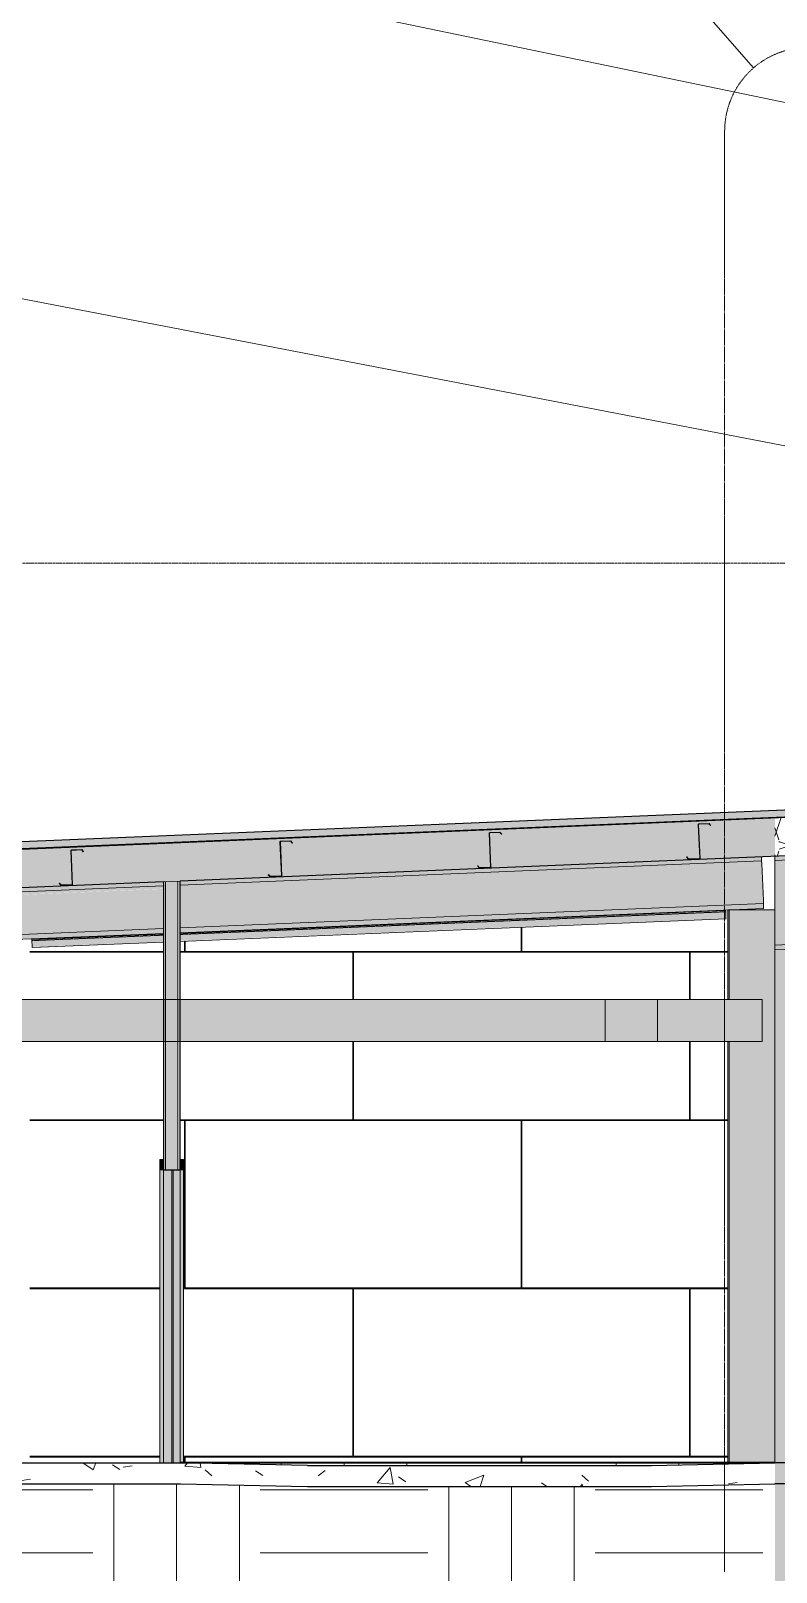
# Model space of a CAD drawing. Header units: inches. Extents: x 21380 to 98133, y -290 to 853.
# Drawn here: x 22559.4 to 22773, y -31.4 to 410.6 of the extents above; entities that cross this region are included whole.
import ezdxf

# ---------------------------------------------------------------- set-up
doc = ezdxf.new("R2010")
doc.units = ezdxf.units.IN
doc.header["$MEASUREMENT"] = 0
for name, pattern in [('Dash Dot 3_16_', [0.3125, 0.1875, -0.0625, 0, -0.0625]), ('Grid Line 1_2_', [0.875, 0.5, -0.125, 0.125, -0.125]), ('Hidden 1_8_', [0.1875, 0.125, -0.0625])]:
    doc.linetypes.add(name, pattern=pattern)
for name, color, linetype, lineweight in [('A-ANNO-IDEN', 131, 'Continuous', 9), ('A-ANNO-SYMB', 150, 'Continuous', 9), ('A-CLNG', 13, 'Continuous', 9), ('A-CLNG-PATT', 13, 'Continuous', 25), ('A-DOOR', 31, 'Continuous', 9), ('A-DOOR-FRAM', 31, 'Continuous', 9), ('A-FLOR', 192, 'Continuous', 9), ('A-FLOR-LEVL', 51, 'Continuous', 9), ('A-FLOR-PATT', 8, 'Continuous', 25), ('A-ROOF', 132, 'Continuous', 9), ('A-WALL', 113, 'Continuous', 9), ('A-WALL-PATT', 111, 'Continuous', 25), ('C-TOPO', 7, 'Continuous', 9), ('I-WALL', 2, 'Continuous', 9), ('M-HVAC-DUCT', 70, 'Continuous', 9), ('S-BEAM', 12, 'Continuous', 9), ('S-COLS', 52, 'Continuous', 9)]:
    doc.layers.add(name, color=color, linetype=linetype, lineweight=lineweight)
pattern_1 = [(50, (22097.104, 100.19), (55.0854, -4.81984), [5.76, -63.36]), (355, (22097.104, 100.19), (-10.6557, 57.7685), [4.608, -50.688]), (100.451, (22101.695, 99.787), (44.4295, 52.94866), [4.895, -53.848]), (46.184, (22097.104, 115.55), (81.9644, -12.7121), [8.64, -95.04]), (96.636, (22103.935, 114.49), (71.7815, 74.8124), [7.343, -80.772]), (351.184, (22097.1, 115.55), (71.782, 74.8124), [6.912, -76.032]), (21, (22104.784, 111.71), (45.84207, -30.92146), [5.76, -63.36]), (326, (22104.784, 111.71), (18.6871, 55.6915), [4.608, -50.688]), (71.451, (22108.605, 109.13), (64.5289, 24.7701), [4.895, -53.848]), (37.5, (22097.104, 100.189), (0.93389, 25.56682), [2.534, -47.539, 2.534, -48.922, -50.88]), (37.5, (22097.104, 100.189), (0.93389, 25.56682), [-101.53, 2.534, -48.346]), (7.5, (22097.104, 100.19), (20.20404, 30.2913), [2.534, -26.803, 2.534, -46.387, -19.392]), (7.5, (22097.104, 100.19), (20.20404, 30.2913), [-78.259, 2.534, -16.858]), (327.5, (22079.978, 100.19), (40.99778, -1.7324), [2.534, -16.666, 2.534, -57.37, -79.488]), (327.5, (22079.978, 100.19), (40.99778, -1.7324), [-79.104, 2.534, -76.954]), (317.5, (22072.298, 100.19), (44.78888, 7.68784), [2.534, -22.426, 2.534, -37.248, -56.448]), (317.5, (22072.298, 100.19), (44.78888, 7.68784), [-64.742, 2.534, -53.914])]
pattern_2 = [(0, (22097.104, 100.19), (48, 48), [48, -48]), (0, (22097.104, 118.19), (48, 48), [48, -48]), (0, (22097.104, 136.19), (48, 48), [48, -48]), (90, (22103.104, 142.19), (-48, 48), [48, -48]), (90, (22121.104, 142.19), (-48, 48), [48, -48]), (90, (22139.104, 142.19), (-48, 48), [48, -48])]
pattern_3 = [(45, (22097.104, 100.19), (-19.007, 19.007), []), (45, (22097.104, 128.99), (-19.007, 19.007), [])]
pattern_4 = [(161.57, (22098.064, 101.149), (-7.680224, -0.00098), [0, -54.643, 6.067, 0]), (18.43, (22096.144, 101.149), (-7.680224, 0.00098), [0, -54.643, 6.067, 0]), (108.43, (22098.064, 101.149), (3.838295, -19.201365), [18.211, -42.499]), (71.57, (22096.144, 101.149), (3.838295, 19.201365), [18.211, -42.499])]

# ---------------------------------------------------------------- blocks, each defined once
blk = doc.blocks.new('Struct_Xcel_Sports Complex_rvt-1-Building Section - East_West looking North')
at = {"layer": 'A-FLOR-PATT', "lineweight": 9}
h = blk.add_hatch(dxfattribs=at)
h.set_pattern_fill('FP_8', style=0, pattern_type=2)
h.set_pattern_definition(pattern_1)
h.paths.add_polyline_path([(22638.66, -6.76), (22737.3, -6.76), (22772.64, -6), (22772.64, -0.02), (22737.3, -0.76), (22638.66, -0.76), (22602.28, 0), (22066.14, 0), (22066.14, -6), (22602.28, -6)], flags=0)
h = blk.add_hatch(dxfattribs=at)
h.set_pattern_fill('FP_8', style=0, pattern_type=2)
h.set_pattern_definition(pattern_1)
h.paths.add_polyline_path([(22772.64, -6), (26273.39, -6), (26273.39, 0), (22772.64, 0), (22772.64, -1.69)], flags=0)
at = {"layer": 'A-FLOR', "color": 250, "lineweight": 25}
for p, q in [((22066.14, 0), (22602.28, 0)), ((22638.66, -0.76), (22602.28, 0)), ((22638.66, -0.76), (22737.3, -0.76)), ((22737.3, -0.76), (22772.64, -0.02)), ((26273.39, 0), (22772.64, 0)), ((22066.14, -6), (22602.28, -6)), ((22602.28, -6), (22638.66, -6.76)), ((22638.66, -6.76), (22737.3, -6.76)), ((22737.3, -6.76), (22772.64, -6.02)), ((26273.39, -6), (22772.64, -6))]:
    blk.add_line(p, q, dxfattribs=at)
at = {"layer": 'A-FLOR', "color": 7}
blk.add_line((22772.64, -6.02), (22772.64, -6), dxfattribs=at)
blk = doc.blocks.new('W-Wide Flange - 2_-3_ deep-1401636-Building Section - East_West looking North')
at = {"layer": 'S-BEAM'}
for points in [[(22772.64, 172.76), (22780.64, 173.1), (22780.64, 174.2), (22772.64, 173.87)], [(22772.64, 171.87), (22780.64, 172.26), (22780.64, 173.1), (22772.64, 172.74), (22772.64, 172.07)], [(22772.64, 149.35), (22780.64, 149.69), (22780.64, 172.2), (22772.64, 171.87), (22772.64, 149.48)], [(22772.64, 148.46), (22780.64, 148.86), (22780.64, 149.69), (22772.64, 149.34), (22772.64, 148.48)], [(22772.64, 147.1), (22780.64, 147.43), (22780.64, 148.79), (22772.64, 148.46)]]:
    blk.add_hatch(color=256, dxfattribs=at).paths.add_polyline_path(points, flags=0)
for p, q in [((22772.64, 173.87), (22772.64, 172.76)), ((22772.64, 172.76), (22780.64, 173.1)), ((22772.64, 171.87), (22772.64, 149.35)), ((22772.64, 148.46), (22780.64, 148.79)), ((22772.64, 148.46), (22772.64, 147.1)), ((22772.64, 147.1), (22780.64, 147.43))]:
    blk.add_line(p, q, dxfattribs=at)
at = {"layer": 'S-BEAM', "flags": 128}
for points in [[(22772.64, 172.76), (22772.64, 172.74), (22772.64, 172.67), (22772.64, 172.57), (22772.64, 172.43), (22772.64, 172.26), (22772.64, 172.07), (22772.64, 171.87)], [(22772.64, 149.35), (22772.64, 149.15), (22772.64, 148.97), (22772.64, 148.8), (22772.64, 148.66), (22772.64, 148.55), (22772.64, 148.48), (22772.64, 148.46)]]:
    blk.add_lwpolyline(points, dxfattribs=at)
blk = doc.blocks.new('Single-Flush - 36_ x 84_-1318930-Building Section - East_West looking North')
at = {"layer": 'A-DOOR', "lineweight": 13}
blk.add_hatch(color=256, dxfattribs=at).paths.add_polyline_path([(22600.15, 0), (22602.15, 0), (22602.15, 84), (22600.15, 84), (22600.15, 76.43)], flags=0)
at = {"layer": 'A-DOOR-FRAM', "lineweight": 13}
for points in [[(22597.4, 84), (22597.4, 87), (22596.4, 87), (22596.4, 84)], [(22597.4, 0), (22597.4, 84), (22596.4, 84), (22596.4, 0)], [(22602.15, 84), (22603.15, 84), (22603.15, 87), (22602.15, 87)], [(22602.28, 0), (22603.15, 0), (22603.15, 84), (22602.15, 84), (22602.15, 0)]]:
    blk.add_hatch(color=256, dxfattribs=at).paths.add_polyline_path(points, flags=0)
at = {"layer": 'A-DOOR', "lineweight": 13}
for p, q in [((22600.15, 0), (22600.15, 84)), ((22600.15, 84), (22602.15, 84)), ((22602.15, 84), (22602.15, 0)), ((22600.15, 0), (22602.15, 0))]:
    blk.add_line(p, q, dxfattribs=at)
at = {"layer": 'A-DOOR-FRAM', "lineweight": 13}
for p, q in [((22596.4, 84), (22596.4, 87)), ((22596.4, 87), (22597.4, 87)), ((22596.4, 84), (22597.4, 84)), ((22597.4, 87), (22597.4, 84)), ((22602.15, 87), (22602.15, 84)), ((22603.15, 87), (22602.15, 87)), ((22603.15, 84), (22602.15, 84)), ((22603.15, 84), (22603.15, 87))]:
    blk.add_line(p, q, dxfattribs=at)
at = {"layer": 'A-DOOR-FRAM'}
for p, q in [((22596.4, 0), (22596.4, 84)), ((22597.4, 84), (22597.4, 0)), ((22603.15, 84), (22603.15, 0))]:
    blk.add_line(p, q, dxfattribs=at)
blk = doc.blocks.new('W-Wide Flange - 1_-5_-1401438-Building Section - East_West looking North')
at = {"layer": 'S-BEAM'}
h = blk.add_hatch(color=256, dxfattribs=at)
h.paths.add_polyline_path([(22084.45, 144.09), (22597.4, 165.46), (22597.4, 166.57), (22084.4, 145.19), (22084.44, 144.24)], flags=0)
h.paths.add_polyline_path([(22602.15, 165.66), (22768.86, 172.6), (22768.82, 173.71), (22602.15, 166.74), (22602.15, 166.57)], flags=0)
h = blk.add_hatch(color=256, dxfattribs=at)
h.paths.add_polyline_path([(22084.48, 143.2), (22597.4, 164.63), (22597.4, 165.46), (22084.45, 144.06), (22084.47, 143.43)], flags=0)
h.paths.add_polyline_path([(22602.15, 164.77), (22768.9, 171.72), (22768.86, 172.6), (22602.15, 165.63), (22602.15, 164.82)], flags=0)
h = blk.add_hatch(color=256, dxfattribs=at)
h.paths.add_polyline_path([(22084.92, 132.71), (22597.4, 154.06), (22597.4, 164.57), (22084.48, 143.2), (22084.82, 135.02)], flags=0)
h.paths.add_polyline_path([(22602.15, 154.26), (22769.34, 161.22), (22768.86, 171.71), (22602.15, 164.77), (22602.15, 154.56)], flags=0)
h = blk.add_hatch(color=256, dxfattribs=at)
h.paths.add_polyline_path([(22084.96, 131.82), (22597.4, 153.22), (22597.4, 154.06), (22084.92, 132.71), (22084.96, 131.85)], flags=0)
h.paths.add_polyline_path([(22602.15, 153.37), (22769.37, 160.37), (22769.34, 161.22), (22602.15, 154.26), (22602.15, 153.38)], flags=0)
h = blk.add_hatch(color=256, dxfattribs=at)
h.paths.add_polyline_path([(22085.01, 130.46), (22597.4, 151.81), (22597.4, 153.17), (22084.96, 131.82)], flags=0)
h.paths.add_polyline_path([(22602.15, 152.01), (22769.43, 158.98), (22769.38, 160.34), (22602.15, 153.37)], flags=0)
for p, q in [((22602.15, 165.66), (22768.86, 172.6)), ((22768.82, 173.71), (22768.86, 172.6)), ((22768.86, 172.6), (22768.9, 171.72)), ((22768.9, 171.72), (22769.34, 161.22)), ((22084.45, 144.09), (22597.4, 165.46)), ((22602.15, 153.37), (22769.38, 160.34)), ((22769.34, 161.22), (22769.38, 160.34)), ((22769.38, 160.34), (22769.43, 158.98)), ((22602.15, 152.01), (22769.43, 158.98)), ((22084.96, 131.82), (22597.4, 153.17)), ((22085.01, 130.46), (22597.4, 151.81))]:
    blk.add_line(p, q, dxfattribs=at)
blk = doc.blocks.new('Girt_Z - 10_D-1390501-Building Section - East_West looking North')
at = {"layer": 'S-BEAM'}
h = blk.add_hatch(dxfattribs=at)
h.set_pattern_fill('FP_1', color=256, style=0, pattern_type=2)
h.set_pattern_definition(pattern_3)
h.paths.add_polyline_path([(22747.83, 173.09), (22751.21, 173.23), (22751.02, 173.33), (22747.88, 173.2), (22747.41, 173.72), (22747.33, 173.64)], flags=0)
h.paths.add_polyline_path([(22751.21, 173.23), (22750.8, 183.03), (22750.69, 183.03), (22751.09, 173.41)], flags=0)
h.paths.add_polyline_path([(22754.23, 182.72), (22754.31, 182.79), (22753.8, 183.35), (22750.87, 183.22), (22750.87, 183.12), (22753.76, 183.24)], flags=0)
at = {"layer": 'S-BEAM', "lineweight": 15}
for p, q in [((22750.69, 183.03), (22751.09, 173.41)), ((22751.21, 173.23), (22750.8, 183.03)), ((22753.8, 183.35), (22750.87, 183.22)), ((22750.87, 183.12), (22753.76, 183.24)), ((22753.76, 183.24), (22754.23, 182.72)), ((22753.8, 183.35), (22754.31, 182.79)), ((22754.23, 182.72), (22754.31, 182.79)), ((22747.41, 173.72), (22747.33, 173.64)), ((22747.33, 173.64), (22747.83, 173.09)), ((22747.88, 173.2), (22747.41, 173.72)), ((22747.83, 173.09), (22751.21, 173.23)), ((22751.02, 173.33), (22747.88, 173.2))]:
    blk.add_line(p, q, dxfattribs=at)
for centre, radius, start, end in [((22750.87, 183.04), 0.187, 92.3859, 182.3859), ((22750.87, 183.04), 0.0782, 94.5087, 182.3859), ((22751.01, 173.41), 0.0782, 275.4283, 2.3859)]:
    blk.add_arc(centre, radius, start, end, dxfattribs=at)
blk = doc.blocks.new('Girt_Z - 10_D-V13-Building Section - East_West looking North')
at = {"layer": 'S-BEAM', "lineweight": 15}
for p, q in [((22690.74, 180.53), (22691.14, 170.92)), ((22691.26, 170.73), (22690.85, 180.54)), ((22693.85, 180.85), (22690.92, 180.73)), ((22690.92, 180.62), (22693.81, 180.74)), ((22693.81, 180.74), (22694.28, 180.22)), ((22693.85, 180.85), (22694.36, 180.3)), ((22694.28, 180.22), (22694.36, 180.3)), ((22687.46, 171.22), (22687.38, 171.15)), ((22687.38, 171.15), (22687.89, 170.59)), ((22687.93, 170.7), (22687.46, 171.22)), ((22687.89, 170.59), (22691.26, 170.73)), ((22691.07, 170.83), (22687.93, 170.7))]:
    blk.add_line(p, q, dxfattribs=at)
for centre, radius, start, end in [((22690.93, 180.54), 0.187, 92.3859, 182.3859), ((22690.93, 180.54), 0.0782, 94.5087, 182.3859), ((22691.06, 170.91), 0.0782, 275.4283, 2.3859)]:
    blk.add_arc(centre, radius, start, end, dxfattribs=at)
blk = doc.blocks.new('Girt_Z - 10_D-V14-Building Section - East_West looking North')
at = {"layer": 'S-BEAM'}
h = blk.add_hatch(dxfattribs=at)
h.set_pattern_fill('FP_1', color=256, style=0, pattern_type=2)
h.set_pattern_definition(pattern_3)
h.paths.add_polyline_path([(22627.94, 168.09), (22631.31, 168.23), (22631.12, 168.34), (22627.98, 168.21), (22627.51, 168.72), (22627.43, 168.65)], flags=0)
h.paths.add_polyline_path([(22631.31, 168.23), (22630.9, 178.04), (22630.79, 178.03), (22631.19, 168.42)], flags=0)
h.paths.add_polyline_path([(22634.33, 177.72), (22634.41, 177.8), (22633.91, 178.35), (22630.97, 178.23), (22630.97, 178.12), (22633.86, 178.24)], flags=0)
at = {"layer": 'S-BEAM', "lineweight": 15}
for p, q in [((22630.79, 178.03), (22631.19, 168.42)), ((22631.31, 168.23), (22630.9, 178.04)), ((22633.91, 178.35), (22630.97, 178.23)), ((22630.97, 178.12), (22633.86, 178.24)), ((22633.86, 178.24), (22634.33, 177.72)), ((22633.91, 178.35), (22634.41, 177.8)), ((22634.33, 177.72), (22634.41, 177.8)), ((22627.51, 168.72), (22627.43, 168.65)), ((22627.43, 168.65), (22627.94, 168.09)), ((22627.98, 168.21), (22627.51, 168.72)), ((22627.94, 168.09), (22631.31, 168.23)), ((22631.12, 168.34), (22627.98, 168.21))]:
    blk.add_line(p, q, dxfattribs=at)
for centre, radius, start, end in [((22630.98, 178.04), 0.187, 92.3859, 182.3859), ((22630.98, 178.04), 0.0782, 94.5087, 182.3859), ((22631.11, 168.41), 0.0782, 275.4283, 2.3859)]:
    blk.add_arc(centre, radius, start, end, dxfattribs=at)
blk = doc.blocks.new('Girt_Z - 10_D-V15-Building Section - East_West looking North')
at = {"layer": 'S-BEAM', "lineweight": 15}
for p, q in [((22570.84, 175.54), (22571.24, 165.92)), ((22571.36, 165.74), (22570.95, 175.54)), ((22573.96, 175.85), (22571.02, 175.73)), ((22571.02, 175.62), (22573.91, 175.74)), ((22573.91, 175.74), (22574.38, 175.23)), ((22573.96, 175.85), (22574.46, 175.3)), ((22574.38, 175.23), (22574.46, 175.3)), ((22567.56, 166.22), (22567.48, 166.15)), ((22567.48, 166.15), (22567.99, 165.6)), ((22568.04, 165.71), (22567.56, 166.22)), ((22567.99, 165.6), (22571.36, 165.74)), ((22571.17, 165.84), (22568.04, 165.71))]:
    blk.add_line(p, q, dxfattribs=at)
for centre, radius, start, end in [((22571.03, 175.54), 0.187, 92.3859, 182.3859), ((22571.03, 175.54), 0.0782, 94.5087, 182.3859), ((22571.17, 165.92), 0.0782, 275.4283, 2.3859)]:
    blk.add_arc(centre, radius, start, end, dxfattribs=at)
blk = doc.blocks.new('L-Angle - L2-1_2X1-1_2X3_16-1401102-Building Section - East_West looking North')
at = {"layer": 'S-BEAM'}
h = blk.add_hatch(color=256, dxfattribs=at)
h.paths.add_polyline_path([(22559.63, 150.05), (22597.4, 151.71), (22597.4, 151.81), (22559.63, 150.19), (22559.63, 150.05)], flags=0)
h.paths.add_polyline_path([(22602.15, 151.82), (22758.54, 158.39), (22758.54, 158.52), (22602.15, 151.9), (22602.15, 151.82)], flags=0)
h = blk.add_hatch(color=256, dxfattribs=at)
h.paths.add_polyline_path([(22559.64, 149.86), (22597.4, 151.52), (22597.4, 151.62), (22559.64, 149.99), (22559.64, 149.91)], flags=0)
h.paths.add_polyline_path([(22602.15, 151.63), (22758.55, 158.2), (22758.54, 158.33), (22602.15, 151.76), (22602.15, 151.67)], flags=0)
h = blk.add_hatch(color=256, dxfattribs=at)
h.paths.add_polyline_path([(22559.72, 147.92), (22597.4, 149.49), (22597.4, 151.43), (22559.64, 149.86), (22559.65, 149.67)], flags=0)
h.paths.add_polyline_path([(22602.15, 149.69), (22758.63, 156.21), (22758.54, 158.15), (22602.15, 151.63), (22602.15, 149.86)], flags=0)
h = blk.add_hatch(color=256, dxfattribs=at)
h.paths.add_polyline_path([(22559.73, 147.74), (22597.4, 149.39), (22597.4, 149.49), (22559.72, 147.88), (22559.73, 147.74)], flags=0)
h.paths.add_polyline_path([(22602.15, 149.5), (22758.64, 156.08), (22758.55, 156.21), (22758.2, 156.19), (22602.15, 149.63), (22602.15, 149.51)], flags=0)
for p, q in [((22602.15, 151.82), (22758.54, 158.34)), ((22602.15, 149.5), (22758.64, 156.02)), ((22602.15, 149.5), (22758.64, 156.02)), ((22758.54, 158.52), (22758.54, 158.34)), ((22758.54, 158.34), (22758.55, 158.15)), ((22758.55, 158.15), (22758.63, 156.21)), ((22758.63, 156.21), (22758.64, 156.02)), ((22559.63, 150.05), (22597.4, 151.62)), ((22559.63, 150.05), (22559.63, 150.23)), ((22559.64, 149.86), (22559.63, 150.05)), ((22559.72, 147.92), (22559.64, 149.86)), ((22559.73, 147.74), (22559.72, 147.92)), ((22559.73, 147.74), (22597.4, 149.31)), ((22559.73, 147.74), (22597.4, 149.31))]:
    blk.add_line(p, q, dxfattribs=at)
at = {"layer": 'S-BEAM', "linetype": 'Hidden 1_8_'}
for p, q in [((22602.15, 151.51), (22758.56, 158.02)), ((22559.65, 149.74), (22597.4, 151.31))]:
    blk.add_line(p, q, dxfattribs=at)
blk = doc.blocks.new('Rectangular Elbow - Radius - 1 W-1459285-Building Section - East_West looking North')
at = {"layer": 'M-HVAC-DUCT'}
for points in [[(22733.66, 120.82), (22739.02, 120.82), (22739.02, 132.82), (22724.02, 132.82), (22724.02, 120.82), (22731.52, 120.82)], [(22739.02, 120.82), (22769.02, 120.82), (22769.02, 132.82), (22739.02, 132.82)]]:
    blk.add_hatch(color=256, dxfattribs=at).paths.add_polyline_path(points, flags=0)
for p, q in [((22724.02, 120.82), (22724.02, 132.82)), ((22739.02, 132.82), (22724.02, 132.82)), ((22739.02, 132.82), (22739.02, 120.82)), ((22769.02, 132.82), (22739.02, 132.82)), ((22769.02, 120.82), (22769.02, 132.82)), ((22724.02, 120.82), (22739.02, 120.82)), ((22739.02, 120.82), (22769.02, 120.82))]:
    blk.add_line(p, q, dxfattribs=at)

msp = doc.modelspace()

# ---------------------------------------------------------------- hatches: boundary and pattern name
at = {"layer": 'A-CLNG-PATT', "lineweight": 9}
h = msp.add_hatch(dxfattribs=at)
h.set_pattern_fill('FP_4', color=256, style=0, pattern_type=2)
h.set_pattern_definition(pattern_4)
h.paths.add_polyline_path([(22061.62, 144.24), (22772.64, 173.87), (22772.64, 185), (22061.62, 155.38), (22061.62, 154.56)], flags=0)
h = msp.add_hatch(dxfattribs=at)
h.set_pattern_fill('FP_4', color=256, style=0, pattern_type=2)
h.set_pattern_definition(pattern_4)
h.paths.add_polyline_path([(22772.64, 173.87), (22780.64, 174.2), (22780.64, 185.34), (22772.64, 185), (22772.64, 174.09)], flags=0)
at = {"layer": 'A-ROOF', "lineweight": 5}
for points in [[(21994.89, 152.73), (22772.64, 185.13), (22772.64, 187.13), (21994.89, 154.73)], [(22772.64, 185.13), (22779.95, 185.44), (22779.95, 187.44), (22772.64, 187.13)]]:
    msp.add_hatch(color=256, dxfattribs=at).paths.add_polyline_path(points, flags=0)
at = {"layer": 'A-WALL', "lineweight": 5}
h = msp.add_hatch(color=256, dxfattribs=at)
h.paths.add_polyline_path([(22783.89, 0), (22783.89, 98.25), (22781.5, 98.25), (22781.5, 96.73), (22782.04, 96.28), (22781.97, 96.2), (22781.39, 96.73), (22781.39, 98.25), (22780.64, 98.25), (22780.64, 147.43), (22772.64, 147.1), (22772.64, 0)], flags=0)
h.paths.add_polyline_path([(22772.64, 185), (22780.64, 185.34), (22780.64, 186), (22779.95, 186), (22779.95, 185.44), (22772.64, 185.13)], flags=0)
at = {"layer": 'A-WALL-PATT', "lineweight": 9}
h = msp.add_hatch(dxfattribs=at)
h.set_pattern_fill('FP_9', color=256, style=0, pattern_type=2)
h.set_pattern_definition([(90, (22458.51, 98.25), (-193, -193), [48, -145]), (180, (22458.51, 98.25), (-2e-14, -193), [96.25, -96.75]), (270, (22362.26, 146.25), (-193, -193), [48, -145]), (180, (22458.51, 146.25), (-2e-14, -193), [96.25, -96.75]), (270, (22362.01, 146.25), (-193, -193), [48, -145]), (180, (22362.01, 146.25), (-2e-14, -193), [96.25, -96.75]), (90, (22265.76, 98.25), (-193, -193), [48, -145]), (180, (22362.01, 98.25), (-2e-14, -193), [96.25, -96.75]), (90, (22410.51, 146.5), (-193, -193), [48, -145]), (180, (22458.76, 146.5), (-2e-14, -193), [48.25, -144.75]), (180, (22458.76, 194.5), (-2e-14, -193), [48.25, -144.75]), (90, (22314.01, 146.5), (-193, -193), [48, -145]), (180, (22410.26, 146.5), (-2e-14, -193), [96.25, -96.75]), (270, (22410.26, 194.5), (-193, -193), [48, -145]), (180, (22410.26, 194.5), (-2e-14, -193), [96.25, -96.75]), (180, (22313.76, 146.5), (-2e-14, -193), [48, -145]), (270, (22313.76, 194.5), (-193, -193), [48, -145]), (180, (22313.76, 194.5), (-2e-14, -193), [48, -145]), (90, (22458.51, 194.75), (-193, -193), [48, -145]), (180, (22458.51, 194.75), (-2e-14, -193), [96.25, -96.75]), (270, (22362.26, 242.75), (-193, -193), [48, -145]), (180, (22458.51, 242.75), (-2e-14, -193), [96.25, -96.75]), (270, (22362.01, 242.75), (-193, -193), [48, -145]), (180, (22362.01, 242.75), (-2e-14, -193), [96.25, -96.75]), (270, (22265.76, 242.75), (-193, -193), [48, -145]), (180, (22362.01, 194.75), (-2e-14, -193), [96.25, -96.75]), (90, (22410.51, 243), (-193, -193), [48, -145]), (180, (22458.76, 243), (-2e-14, -193), [48.25, -144.75]), (180, (22458.76, 291), (-2e-14, -193), [48.25, -144.75]), (90, (22314.01, 243), (-193, -193), [48, -145]), (180, (22410.26, 243), (-2e-14, -193), [96.25, -96.75]), (270, (22410.26, 291), (-193, -193), [48, -145]), (180, (22410.26, 291), (-2e-14, -193), [96.25, -96.75]), (180, (22313.76, 243), (-2e-14, -193), [48, -145]), (270, (22313.76, 291), (-193, -193), [48, -145]), (180, (22313.76, 291), (-2e-14, -193), [48, -145])])
h.paths.add_polyline_path([(22559.14, 0), (22596.4, 0), (22596.4, 87), (22597.4, 87), (22597.4, 120.82), (22559.14, 120.82), (22559.14, 37.37)], flags=0)
h.paths.add_polyline_path([(22759.14, 0), (22759.14, 120.82), (22602.15, 120.82), (22602.15, 87), (22603.15, 87), (22603.15, 0), (22714.34, 0)], flags=0)
h.paths.add_polyline_path([(22759.14, 158.55), (22772.64, 158.55), (22772.64, 173.87), (22768.82, 173.71), (22769.35, 158.97), (22759.57, 158.57)], flags=0)
h.paths.add_polyline_path([(22724.02, 132.82), (22759.14, 132.82), (22759.14, 158.55), (22758.54, 158.47), (22758.63, 156.02), (22602.15, 149.5), (22602.15, 132.82), (22714.34, 132.82)], flags=0)
h.paths.add_polyline_path([(22566.78, 132.82), (22597.4, 132.82), (22597.4, 149.31), (22559.73, 147.79), (22559.63, 150.23), (22555.27, 150.05), (22555.33, 149.88), (22559.14, 149.88), (22559.14, 132.82), (22565.62, 132.82)], flags=0)
h.paths.add_polyline_path([(22555.27, 175.95), (22772.64, 185), (22772.64, 185.13), (22555.27, 176.08)], flags=0)
at = {"layer": 'C-TOPO'}
h = msp.add_hatch(dxfattribs=at)
h.set_pattern_fill('FP_2', color=256, style=0, pattern_type=2)
h.set_pattern_definition(pattern_2)
h.paths.add_polyline_path([(22602.28, -79.81), (22772.64, -79.81), (22772.64, -48), (22768.39, -48), (22768.39, -36), (22772.64, -36), (22772.64, -6.02), (22737.3, -6.76), (22637.92, -6.74), (22602.28, -6), (22066.14, -6), (22066.14, -36), (22071.14, -36), (22071.14, -48), (22053.14, -48), (22053.14, -36), (22056.14, -36), (22056.14, 0), (21872.11, 0), (21872.11, -79.81), (22573.97, -79.81)], flags=0)
h.paths.add_polyline_path([(22737.3, -0.74), (22738.03, -0.74), (22772.64, 0), (22602.28, 0), (22638.66, -0.74), (22714.34, -0.74)], flags=0)
h = msp.add_hatch(dxfattribs=at)
h.set_pattern_fill('FP_2', color=256, style=0, pattern_type=2)
h.set_pattern_definition(pattern_2)
h.paths.add_polyline_path([(25802.5, -79.81), (26363.98, -79.81), (26363.98, 0), (26283.39, 0), (26283.39, -36), (26286.39, -36), (26286.39, -48), (26268.39, -48), (26268.39, -36), (26273.39, -36), (26273.39, -6), (22772.64, -6), (22772.64, -79.81), (25521.76, -79.81)], flags=0)
at = {"layer": 'I-WALL', "lineweight": 5}
for points in [[(22601.52, 84), (22601.52, 166.74), (22598.02, 166.59), (22598.02, 84)], [(22597.4, 0), (22599.77, 0), (22599.77, 84), (22597.4, 84), (22597.4, 76.43)], [(22600.15, 0), (22600.15, 84), (22599.77, 84), (22599.77, 0)]]:
    msp.add_hatch(color=256, dxfattribs=at).paths.add_polyline_path(points, flags=0)
at = {"layer": 'M-HVAC-DUCT', "lineweight": 5}
msp.add_hatch(color=256, dxfattribs=at).paths.add_polyline_path([(22503.78, 120.82), (22724.02, 120.82), (22724.02, 132.82), (22286.02, 132.82), (22286.02, 120.82), (22468.69, 120.82)], flags=0)
at = {"layer": 'S-COLS', "lineweight": 5}
h = msp.add_hatch(color=256, dxfattribs=at)
h.paths.add_polyline_path([(22759.14, 0), (22759.57, 0), (22759.57, 120.82), (22759.14, 120.82), (22759.14, 37.37)], flags=0)
h.paths.add_polyline_path([(22759.14, 132.82), (22759.57, 132.82), (22759.57, 158.55), (22759.14, 158.55), (22759.14, 135.02)], flags=0)
h = msp.add_hatch(color=256, dxfattribs=at)
h.paths.add_polyline_path([(22760.08, 0), (22760.27, 0), (22760.27, 120.82), (22759.57, 120.82), (22759.61, 0), (22759.92, 0)], flags=0)
h.paths.add_polyline_path([(22760.13, 132.82), (22760.27, 132.82), (22760.27, 158.55), (22759.57, 158.55), (22759.63, 132.82), (22759.95, 132.82)], flags=0)
for points in [[(22760.27, 0), (22772.27, 0), (22772.27, 158.55), (22760.27, 158.55), (22760.27, 132.82), (22769.02, 132.82), (22769.02, 120.82), (22760.27, 120.82), (22760.27, 37.37)], [(22772.39, 0), (22772.64, 0), (22772.61, 158.55), (22772.27, 158.55), (22772.27, 0), (22772.38, 0)]]:
    msp.add_hatch(color=256, dxfattribs=at).paths.add_polyline_path(points, flags=0)

# ---------------------------------------------------------------- linework, layer by layer
at = {"layer": 'A-ANNO-IDEN', "color": 153}
for p, q in [((22896.54, 364.93), (21896.08, 572.74)), ((22865.87, 274.14), (21896.08, 461.28))]:
    msp.add_line(p, q, dxfattribs=at)
at = {"layer": 'A-ANNO-SYMB'}
msp.add_line((22766.5, 399.97), (22733.76, 437.59), dxfattribs=at)
at = {"layer": 'A-ANNO-SYMB', "linetype": 'Dash Dot 3_16_'}
msp.add_line((22758.25, 381.86), (22758.25, -31.35), dxfattribs=at)
msp.add_arc((22782.25, 381.86), 24, 90, 180, dxfattribs=at)
at = {"layer": 'A-CLNG', "lineweight": 25}
for p, q in [((22061.62, 155.38), (22780.64, 185.34)), ((22780.64, 174.2), (22602.15, 166.76)), ((22597.4, 166.57), (22061.62, 144.24))]:
    msp.add_line(p, q, dxfattribs=at)
at = {"layer": 'A-FLOR-LEVL', "linetype": 'Grid Line 1_2_'}
for p, q in [((21678.64, 258), (26557.32, 258)), ((21678.64, 0), (26557.32, 0))]:
    msp.add_line(p, q, dxfattribs=at)
at = {"layer": 'A-ROOF', "lineweight": 25}
for p, q in [((21994.89, 154.73), (22779.95, 187.44)), ((21994.89, 152.73), (22779.95, 185.44))]:
    msp.add_line(p, q, dxfattribs=at)
at = {"layer": 'A-WALL'}
for p, q in [((22772.64, 185), (22772.64, 185.13)), ((22602.15, 166.76), (22597.4, 166.57)), ((22598.02, 84), (22598.02, 166.59)), ((22601.52, 84), (22601.52, 166.74)), ((22772.64, 0), (22772.64, 147.1))]:
    msp.add_line(p, q, dxfattribs=at)
at = {"layer": 'C-TOPO', "lineweight": 35}
msp.add_line((22772.64, 0), (22602.28, 0), dxfattribs=at)
at = {"layer": 'C-TOPO'}
msp.add_line((22772.64, 0), (22602.28, 0), dxfattribs=at)
at = {"layer": 'I-WALL', "lineweight": 25}
for p, q in [((22597.4, 166.57), (22597.4, 84)), ((22602.15, 84), (22602.15, 166.76)), ((22597.4, 84), (22602.15, 84))]:
    msp.add_line(p, q, dxfattribs=at)
at = {"layer": 'I-WALL'}
for p, q in [((22597.4, 0), (22597.4, 84)), ((22599.77, 84), (22599.77, 0))]:
    msp.add_line(p, q, dxfattribs=at)
at = {"layer": 'M-HVAC-DUCT'}
for p, q in [((22724.02, 132.82), (22286.02, 132.82)), ((22724.02, 120.82), (22286.02, 120.82))]:
    msp.add_line(p, q, dxfattribs=at)
at = {"layer": 'S-COLS'}
for p, q in [((22759.14, 158.55), (22759.57, 158.55)), ((22759.14, 158.55), (22759.14, 132.82)), ((22759.57, 158.55), (22760.27, 158.55)), ((22759.57, 158.55), (22759.57, 132.82)), ((22760.27, 158.55), (22772.27, 158.55)), ((22772.27, 158.55), (22772.61, 158.55)), ((22759.14, 120.82), (22759.14, 0)), ((22759.57, 120.82), (22759.57, 0))]:
    msp.add_line(p, q, dxfattribs=at)

# ---------------------------------------------------------------- block references
at = {"lineweight": 5}
msp.add_blockref('Struct_Xcel_Sports Complex_rvt-1-Building Section - East_West looking North', (0, 0), dxfattribs=at)
at = {"layer": 'A-DOOR', "lineweight": 13}
msp.add_blockref('Single-Flush - 36_ x 84_-1318930-Building Section - East_West looking North', (0, 0), dxfattribs=at)
at = {"layer": 'M-HVAC-DUCT'}
msp.add_blockref('Rectangular Elbow - Radius - 1 W-1459285-Building Section - East_West looking North', (0, 0), dxfattribs=at)
at = {"layer": 'S-BEAM'}
for name in ['Girt_Z - 10_D-1390501-Building Section - East_West looking North', 'Girt_Z - 10_D-V14-Building Section - East_West looking North', 'Girt_Z - 10_D-V13-Building Section - East_West looking North', 'W-Wide Flange - 1_-5_-1401438-Building Section - East_West looking North', 'Girt_Z - 10_D-V15-Building Section - East_West looking North', 'W-Wide Flange - 2_-3_ deep-1401636-Building Section - East_West looking North', 'L-Angle - L2-1_2X1-1_2X3_16-1401102-Building Section - East_West looking North']:
    msp.add_blockref(name, (0, 0), dxfattribs=at)

doc.saveas('drawing.dxf')
